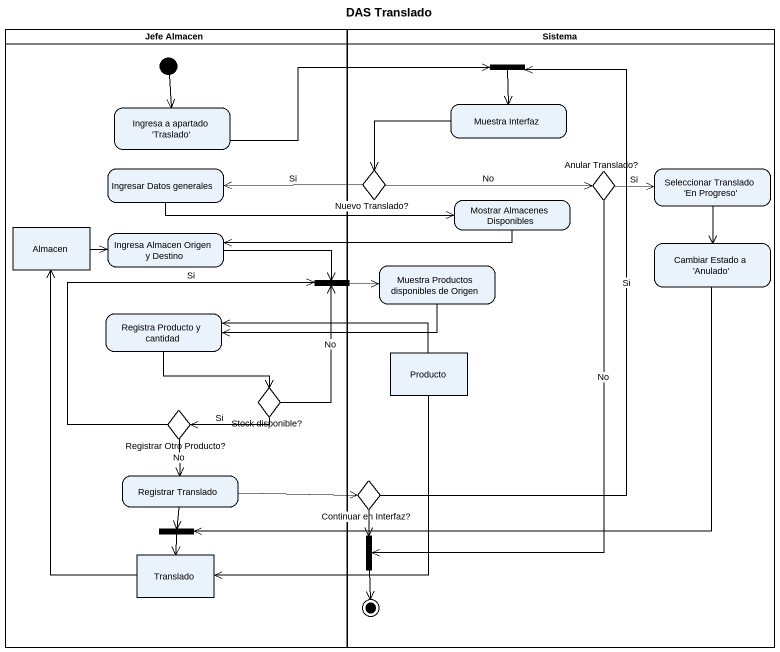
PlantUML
@startuml
title DAS Translado
hide empty description
state "Jefe Almacen" as Jefe_Almacen <<partition>> {
  state "Ingresa a apartado 'Traslado'" as Ingresa_a_apartado_Traslado
  state "Ingresar Datos generales" as Ingresar_Datos_generales
  state Almacen <<object>>
  state "Ingresa Almacen Origen y Destino" as Ingresa_Almacen_Origen_y
  state fork2 <<join>>
  state "Registra Producto y cantidad" as Registra_Producto_y_cantidad
  state "Stock disponible?" as Stock_disponible <<choice>>
  state "Registrar Otro Producto?" as Registrar_Otro_Producto <<choice>>
  state "Registrar Translado" as Registrar_Translado
  state fork3 <<join>>
  state Translado <<object>>
  [*] --> Ingresa_a_apartado_Traslado
}
state Sistema <<partition>> {
  state fork1 <<join>>
  state "Muestra Interfaz" as Muestra_Interfaz
  state "Nuevo Translado?" as Nuevo_Translado <<choice>>
  state "Anular Translado?" as Anular_Translado <<choice>>
  state "Seleccionar Translado 'En Progreso'" as Seleccionar_Translado_En
  state "Mostrar Almacenes Disponibles" as Mostrar_Almacenes
  state "Muestra Productos disponibles de Origen" as Muestra_Productos
  state "Cambiar Estado a 'Anulado'" as Cambiar_Estado_a_Anulado
  state Producto <<object>>
  state "Continuar en Interfaz?" as Continuar_en_Interfaz <<choice>>
  state fork4 <<join>>
  fork4 --> [*]
}
fork1 --> Muestra_Interfaz
Ingresa_a_apartado_Traslado -right-> fork1
Muestra_Interfaz -left-> Nuevo_Translado
Ingresar_Datos_generales -right-> Mostrar_Almacenes
Nuevo_Translado -left-> Ingresar_Datos_generales : Si
Nuevo_Translado -right-> Anular_Translado : No
Anular_Translado -right-> Seleccionar_Translado_En : Si
Anular_Translado --> fork4 : No
Seleccionar_Translado_En --> Cambiar_Estado_a_Anulado
Almacen -right-> Ingresa_Almacen_Origen_y
Ingresa_Almacen_Origen_y -right-> fork2
Mostrar_Almacenes -left-> Ingresa_Almacen_Origen_y
Muestra_Productos -left-> Registra_Producto_y_cantidad
Cambiar_Estado_a_Anulado -left-> fork3
fork2 -right-> Muestra_Productos
Registra_Producto_y_cantidad --> Stock_disponible
Stock_disponible -up-> fork2 : No
Stock_disponible -left-> Registrar_Otro_Producto : Si
Producto -left-> Registra_Producto_y_cantidad
Producto --> Translado
Registrar_Otro_Producto -up-> fork2 : Si
Registrar_Otro_Producto --> Registrar_Translado : No
Registrar_Translado -right-> Continuar_en_Interfaz
Registrar_Translado --> fork3
Continuar_en_Interfaz -up-> fork1 : Si
Continuar_en_Interfaz --> fork4
fork3 --> Translado
Translado -up-> Almacen
@enduml
